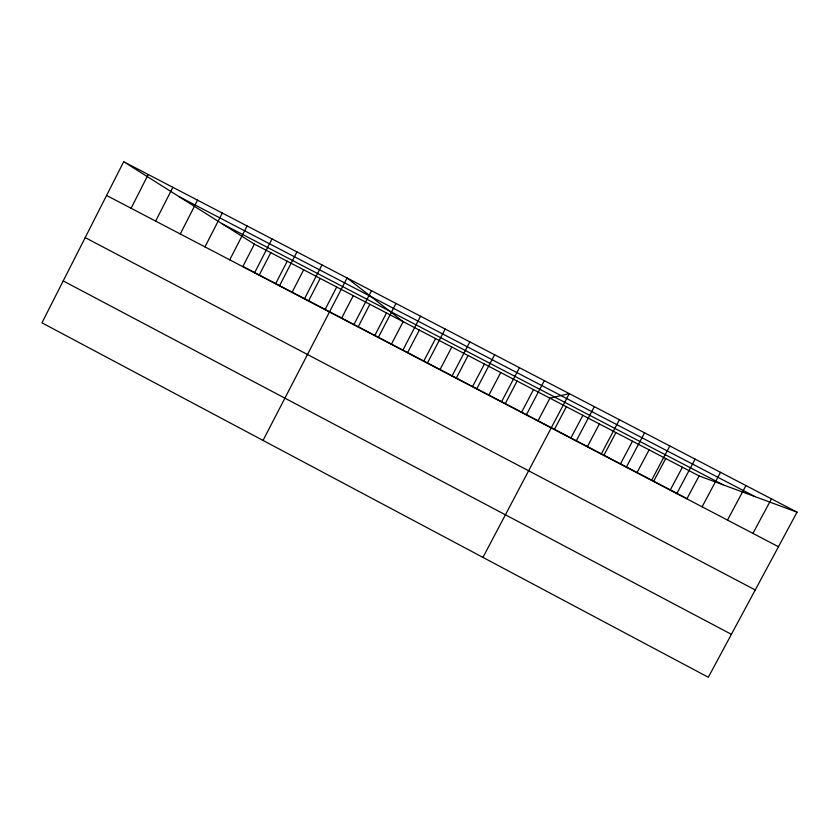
<?xml version="1.0" encoding="UTF-8"?>
<svg xmlns="http://www.w3.org/2000/svg" width="839" height="839" viewBox="0 0 839 839"><rect width="100%" height="100%" fill="white"/><g stroke="black" fill="none" stroke-linecap="round" stroke-linejoin="round"><path stroke-width="1.26" d="M123.7 161.728L41.95 322.826L708.315 677.272L797.05 512.168L123.7 161.728L254.364 244.107L699.097 475.923L797.05 512.168M131.083 208.261L148.251 174.502M155.645 221.097L172.865 187.317M180.27 233.976L197.543 200.164M204.968 246.886L222.293 213.043M229.729 259.838L247.117 225.953M254.364 244.107L242.891 266.445L686.994 498.639L699.097 475.923M254.563 272.822L272.004 238.905M259.272 275.014L270.766 252.665M275.695 283.603L287.211 261.233M279.471 285.847L296.954 251.899M292.14 292.203L303.676 269.822M304.442 298.894L321.977 264.925M308.616 300.813L320.183 278.422M325.123 309.444L336.712 287.032M263.037 440.423L347.073 277.982L403.139 321.662L391.456 344.126M341.662 318.086L353.271 295.674M353.848 324.735L371.499 290.693M358.232 326.749L369.863 304.316M374.834 335.432L386.485 312.978M378.295 337.509L395.987 303.435M402.793 350.324L420.549 316.219M407.628 352.579L419.332 330.105M423.821 361.043L435.556 338.557M427.366 363.161L445.173 329.035M440.056 369.527L451.802 347.031M452.001 376.05L469.861 341.882M456.311 378.032L468.089 355.516M472.598 386.538L484.397 364.011M476.699 388.96L494.611 354.771M488.906 395.075L500.736 372.526M501.47 401.912L519.446 367.692M505.256 403.622L517.097 381.063M521.627 412.18L533.499 389.611M526.315 414.896L544.333 380.644M538.03 420.748L549.923 398.168L569.293 393.627L482.949 557.4M554.464 429.348L566.377 406.747M570.919 437.948L582.864 415.336M576.194 440.978L594.327 406.663M587.415 446.568L599.382 423.947M601.238 454.067L619.423 419.72M603.933 455.21L615.92 432.578M620.482 463.862L632.501 441.209M626.345 467.197L644.583 432.819M637.063 472.535L649.103 449.872M651.525 480.369L669.826 445.949M653.675 481.219L665.736 458.534M670.319 489.913L682.401 467.229M676.779 493.563L695.132 459.122M702.096 506.808L720.502 472.326M727.486 520.075L745.944 485.571M752.94 533.384L771.461 498.848M179.347 196.808L755.037 496.625M222.157 223.803L723.008 484.774M106.584 195.456L778.466 546.734M85.19 237.615L755.247 589.943M63.219 280.918L731.398 634.326"/></g></svg>
